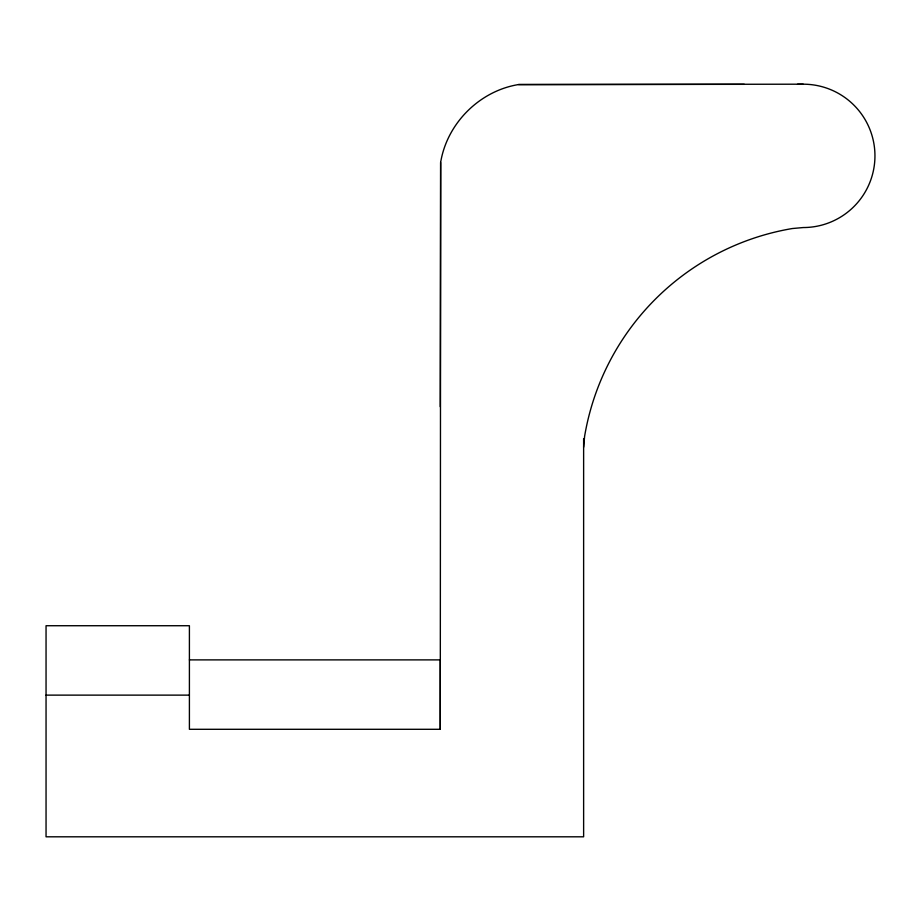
<?xml version="1.0" encoding="UTF-8"?>
<svg xmlns="http://www.w3.org/2000/svg" width="921" height="921" viewBox="0 0 921 921"><rect width="100%" height="100%" fill="white"/><g stroke="black" fill="none" stroke-linecap="round" stroke-linejoin="round"><path stroke-width="1.38" d="M583.626 438.615L583.626 836.809L46.05 836.809L46.05 625.727L189.404 625.727L189.404 729.294L440.273 729.294L440.641 162.453C446.973 123.437 479.519 90.891 518.535 84.559L803.273 84.191A71.677 71.677 0 0 1 874.95 155.868A71.677 71.677 0 0 1 803.273 227.545L792.325 228.535A253.413 253.413 0 0 0 584.616 436.243L583.626 447.192M440.641 162.453L440.273 406.737M518.535 84.559L744.318 84.329M797.517 84.272L803.273 84.26M189.404 659.885L440.273 659.885L440.273 729.294M46.05 695.125L189.404 695.125"/></g></svg>
